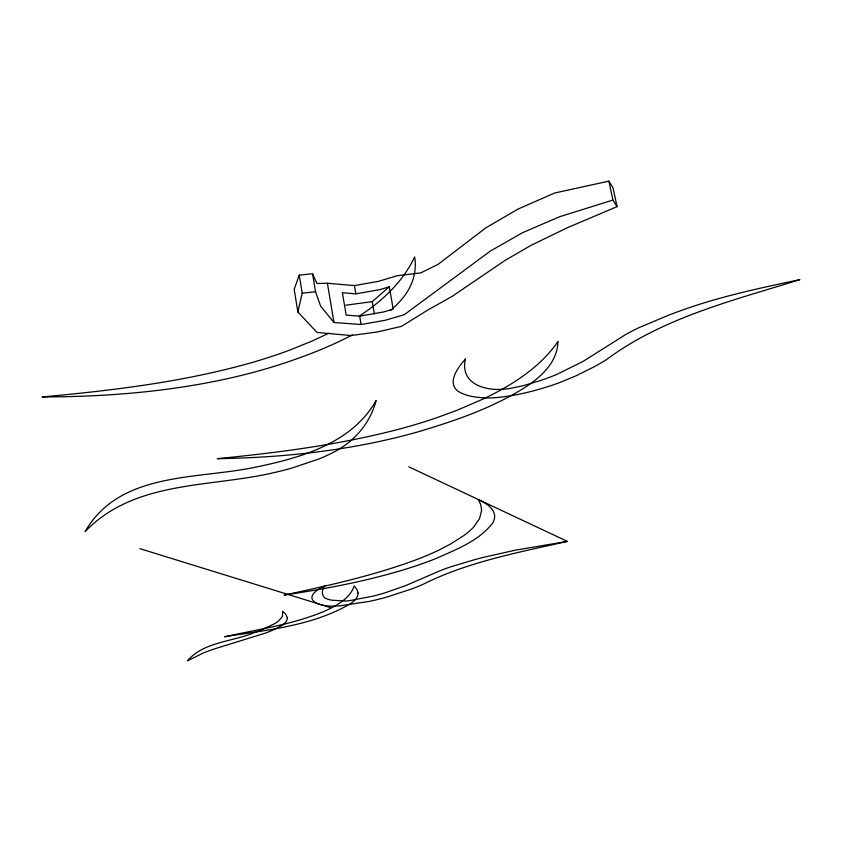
<?xml version="1.0" encoding="UTF-8"?>
<svg xmlns="http://www.w3.org/2000/svg" width="842" height="842" viewBox="0 0 842 842"><rect width="100%" height="100%" fill="white"/><g stroke="black" fill="none" stroke-linecap="round" stroke-linejoin="round"><path stroke-width="1.26" d="M297.858 311.972L302.194 293.184L299.257 275.145L312.55 273.734L316.929 283.501L327.422 283.259L354.44 285.575L378.342 281.375L397.319 275.702L420.768 272.871L438.082 264.367L485.855 227.824L517.904 209.142L554.71 192.986L608.882 181.146L613.039 187.829L617.06 206.627L567.403 227.719L530.976 245.369L505.326 260.231L452.238 296.31L427.189 310.403L401.487 326.359L377.49 331.958L350.988 335.537L317.013 332.453L297.858 311.972L294.184 289.28L299.257 275.145M345.852 305.183L372.227 301.647L389.278 286.817L393.214 309.14L383.689 311.94L359.671 316.15L346.167 315.118L342.389 292.721L355.85 293.847L379.795 289.637L389.278 286.817M352.482 334.905C326.496 348.335 299.047 358.755 271.092 367.301A267.819 104.408 -7.4 0 1 221.593 379.931C162.643 392.351 102.271 396.845 42.1 396.961C113.091 390.425 184.398 381.9 253.116 362.218A266.282 104.818 -7.3 0 0 289.648 350.125L310.877 341.557L328.948 333.19M556.583 374.511L582.948 361.481L625.859 334.421A138.509 43.605 -13 0 1 639.499 327.412L669.422 314.876A298.342 87.726 -13.3 0 1 681.441 310.424C719.878 296.521 759.989 288.069 799.9 279.628C733.361 300.447 663.117 317.445 606.229 359.776A210.332 72.865 -10.5 0 1 593.326 367.228L576.023 375.795L560.614 382.205A110.397 36.785 -11.1 0 1 551.131 385.573C532.765 391.572 513.82 396.256 494.507 397.729A45.615 14.767 -11 0 1 486.739 397.929C476.909 397.561 466.468 396.519 457.943 391.204C446.397 382.068 458.627 366.817 465.489 358.86C459.437 383.689 485.308 391.33 504.379 389.078A26.586 8.62 -11.1 0 0 509.768 388.499L523.135 385.72L540.617 380.51A113.849 38.385 -11 0 0 556.573 374.511M617.06 206.627L612.923 200.07L559.572 216.741L522.577 232.687L490.339 251.084L404.265 314.697L385.152 320.286L361.102 324.507L333.969 322.497L320.676 306.225L315.529 291.753L312.55 273.734M567.371 541.395C518.177 552.499 467.71 561.835 422.284 584.695A152.928 38.595 -9 0 1 411.917 588.874L386.173 597.304A80.379 19.734 -9.3 0 1 369.206 601.409L339.747 605.861A28.628 6.862 -9.3 0 1 334.569 606.051C317.255 606.987 298.847 598.42 324.875 585.737C321.16 589.905 321.191 597.683 327.559 599.094A42.479 10.315 -9.4 0 0 331.769 600.188L345.367 601.02A19.555 4.705 -9.3 0 0 349.272 600.714L372.543 596.241A83.011 20.555 -9.3 0 0 384.899 592.873L405.812 585.569L440.461 570.56A99.524 23.534 -10.3 0 1 451.049 566.729L473.646 559.951A215.131 48.404 -10.6 0 1 482.571 557.562L515.367 550.163L567.371 541.395L408.738 466.784M302.194 293.184L315.529 291.753M139.888 548.658L330.527 607.598M608.882 181.146L612.923 200.07M372.227 301.647L374.353 313.898M354.44 285.575L355.85 293.847M359.671 316.15L361.102 324.507M327.422 283.259L333.969 322.497M358.787 316.392A272.966 107.808 -7.2 0 0 363.049 313.561C384.32 299.12 403.592 280.502 414.622 256.947C417.116 270.977 412.654 285.522 403.897 296.594A200.27 76.864 -8.1 0 1 390.362 310.561M358.06 592.968L357.566 596.189L355.629 599.272A80.6 19.419 -8.8 0 1 350.388 603.735C312.466 625.985 267.251 629.89 224.719 636.741C258.294 629.279 292.984 624.575 324.854 611.06A111.944 27.239 -8.5 0 0 333.2 606.977C341.894 602.188 351.009 595.852 354.135 585.927L356.976 589.558L358.06 592.968M287.385 617.881C287.122 623.269 281.239 625.753 277.176 628.058A91.399 21.597 -8.3 0 1 273.608 629.753A89.22 21.071 -8.3 0 1 265.914 632.931L213.236 649.277A101.019 22.029 -8.8 0 0 203.196 653.055L187.408 660.854C203.806 641.699 232.16 641.92 254.242 632.605A96.63 22.997 -8.2 0 0 260.02 630.469L274.397 623.827A69.36 16.408 -8.4 0 0 278.765 620.828L282.48 616.344L282.67 611.229L285.68 614.05L287.385 617.881M557.878 341.663C557.846 353.808 551.352 364.891 542.922 373.238A174.894 58.866 -9.9 0 1 527.25 385.973C493.928 407.517 455.954 420.568 418.148 431.82A232.708 79.685 -9.4 0 1 373.585 442.692C322.149 453.27 269.65 457.88 217.194 458.68C279.881 452.47 342.694 444.429 403.613 427.925A230.95 79.822 -9.3 0 0 436.893 417.685L456.459 410.496L482.698 399.245A236.623 82.021 -9.3 0 0 505.474 387.341C525.566 375.606 544.574 361.007 557.878 341.663M481.582 510.462L479.53 518.661L473.73 526.934A184.188 49.615 -8.9 0 1 464.184 535.312L450.88 543.837L439.871 549.626A179.925 48.373 -9 0 1 419.39 558.53C375.627 575.181 329.738 585.295 284.059 595.083C325.201 588.979 366.238 581.296 406.044 569.066A181.935 48.657 -9.1 0 0 436.072 558.488C456.059 549.51 478.456 541.196 492.391 523.419A138.204 36.774 -9.4 0 0 494.654 515.588C493.58 507.284 485.118 502.969 478.424 499.559L480.845 505.021L481.582 510.462M376.027 400.75C370.301 423 354.314 441.692 333.948 452.007A105.018 33.238 -8.6 0 1 318.487 459.122L291.953 468.047A123.49 39.321 -8.4 0 1 275.639 472.246C211.142 487.834 134.909 479.582 85.084 531.66C119.564 471.467 196.165 479.593 254.852 467.321C300.152 457.995 351.43 443.734 376.027 400.75"/></g></svg>
